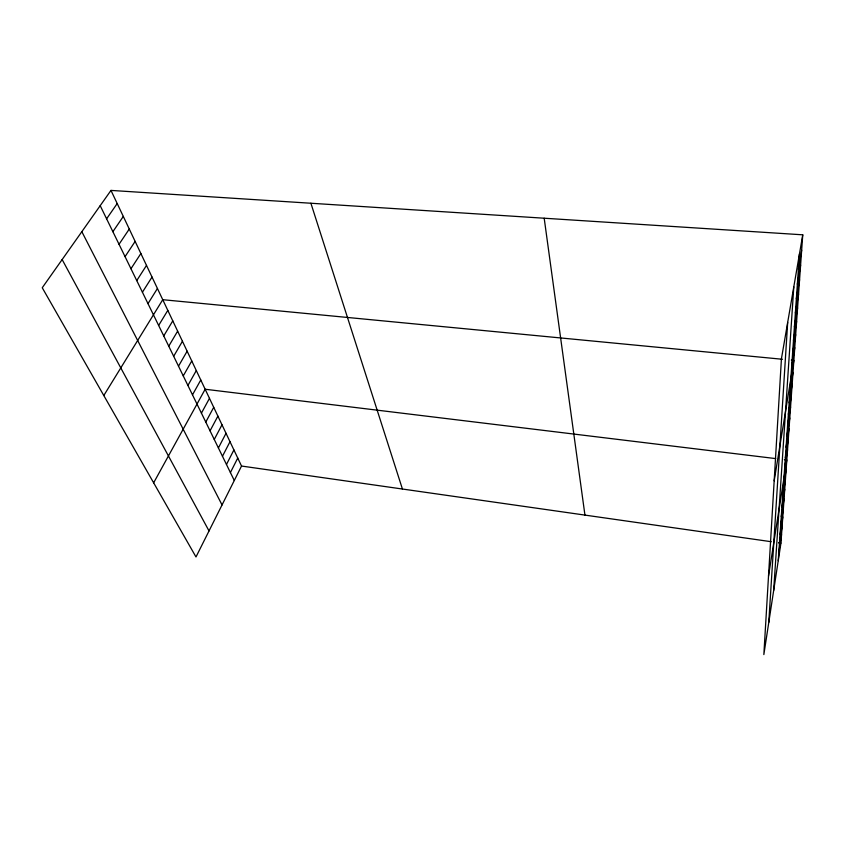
<?xml version="1.0" encoding="UTF-8"?>
<svg xmlns="http://www.w3.org/2000/svg" width="845" height="845" viewBox="0 0 845 845"><rect width="100%" height="100%" fill="white"/><g stroke="black" fill="none" stroke-linecap="round" stroke-linejoin="round"><path stroke-width="1.27" d="M768.77 622.459L787.677 322.441M773.661 590.56L793.793 286.877M778.234 560.689L799.454 253.996M802.75 234.815L781.435 358.713L763.848 654.59L780.938 543.092L802.75 234.815L110.98 190.41L42.25 287.744L195.987 556.961L241.533 466.039L110.98 190.41M779.428 543.567L782.153 525.833M778.826 552.207L781.54 534.547M781.287 516.633L784.076 498.687M780.653 525.791L783.421 507.908M780.03 534.758L782.787 516.95M768.517 576.11L786.822 459.955L784.35 459.659M783.262 488.093L786.114 469.926M782.586 497.789L785.417 479.696M781.931 507.306L784.741 489.287M786.082 447.248L789.019 428.816M785.354 457.768L788.269 439.4M784.646 468.088L787.54 449.783M787.593 425.521L790.571 406.963M786.832 436.495L789.79 418M789.969 391.129L793.011 372.391M789.156 402.843L792.177 384.158M788.364 414.303L791.364 395.682M791.67 366.54L794.765 347.696M774.178 480.837L793.867 360.371L791.332 360.118M793.476 340.408L796.624 321.459M792.557 353.632L795.684 334.726M795.367 313.009L798.567 293.965M794.406 326.878L797.585 307.876M796.349 298.803L799.571 279.716M798.388 269.312L801.662 250.152M797.363 284.237L800.606 265.119M230.41 472.556L237.751 458.053M226.471 464.475L233.907 449.941M222.467 456.279L229.998 441.692M218.401 447.934L226.027 433.305M214.26 439.453L221.992 424.792M210.056 430.834L217.894 416.12M205.779 422.067L213.722 407.322M201.427 413.142L209.475 398.365M153.642 482.822L205.155 389.249L775.731 458.603M192.491 394.847L200.772 379.986M187.917 385.457L196.304 370.564M183.249 375.898L191.762 360.973M178.506 366.17L187.136 351.203M173.669 356.273L182.435 341.274M168.757 346.186L177.64 331.155M163.74 335.919L172.771 320.868M158.638 325.462L167.806 310.379M103.798 395.523L162.747 299.7L782.481 359.273M147.991 303.63L157.434 288.494M142.425 292.222L152.026 277.065M136.753 280.593L146.502 265.414M130.964 268.731L140.872 253.532M125.06 256.637L135.137 241.406M119.029 244.289L129.274 229.048M112.881 231.688L123.307 216.426M106.607 218.813L117.201 203.55M241.533 466.039L771.21 541.708M778.509 542.754L780.938 543.092M62.15 259.563L209.021 530.935M81.838 231.688L222.045 504.951M100.196 205.684L234.287 480.499M310.897 203.244L402.421 489.023M544.191 218.221L584.941 515.101"/></g></svg>
